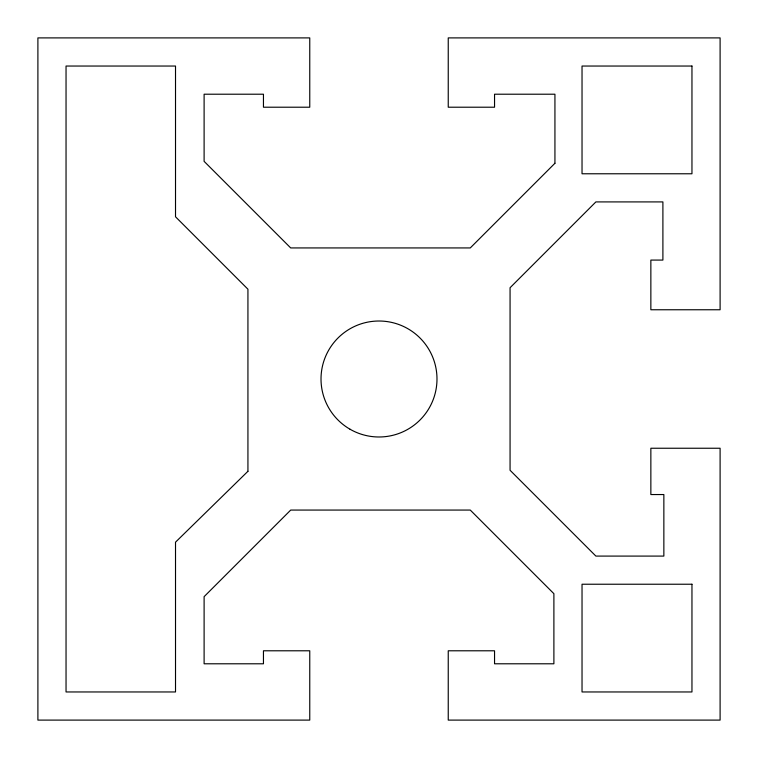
<?xml version="1.0" encoding="UTF-8"?>
<svg xmlns="http://www.w3.org/2000/svg" width="758" height="758" viewBox="0 0 758 758"><rect width="100%" height="100%" fill="white"/><g stroke="black" fill="none" stroke-linecap="round" stroke-linejoin="round"><path stroke-width="1.14" d="M554.932 163.273L470.273 247.932L290.693 247.932L204.11 161.35L204.11 94.21L263.452 94.21L263.452 107.21L309.757 107.21L309.757 37.9L37.9 37.9L37.9 720.1L309.757 720.1L309.757 650.79L263.452 650.79L263.452 663.79L204.11 663.79L204.11 596.66L290.702 510.068L470.273 510.068L553.89 593.685L553.89 663.79L494.548 663.79L494.548 650.79L448.243 650.79L448.243 720.1L720.1 720.1L720.1 448.243L650.857 448.243L650.857 494.548L663.856 494.548L663.856 556.088L595.883 556.088L510.068 470.273L510.068 287.727L595.883 201.912L662.899 201.912L662.899 260.079L650.857 260.079L650.857 309.757L720.1 309.757L720.1 37.9L448.243 37.9L448.243 107.21L494.548 107.21L494.548 94.21L554.932 94.21L554.932 163.273M247.932 471.296L175.515 542.178L175.515 691.959L66.041 691.959L66.041 66.041L175.515 66.041L175.515 216.788L247.932 289.205L247.932 471.296M691.959 66.041L582.03 66.041L582.03 173.772L691.959 173.772L691.959 66.041M691.959 584.229L582.03 584.229L582.03 691.959L691.959 691.959L691.959 584.229M350.006 429.218A57.987 57.987 0 0 0 436.987 379A57.987 57.987 0 0 0 350.006 328.783A57.987 57.987 0 0 0 350.006 429.218"/></g></svg>
